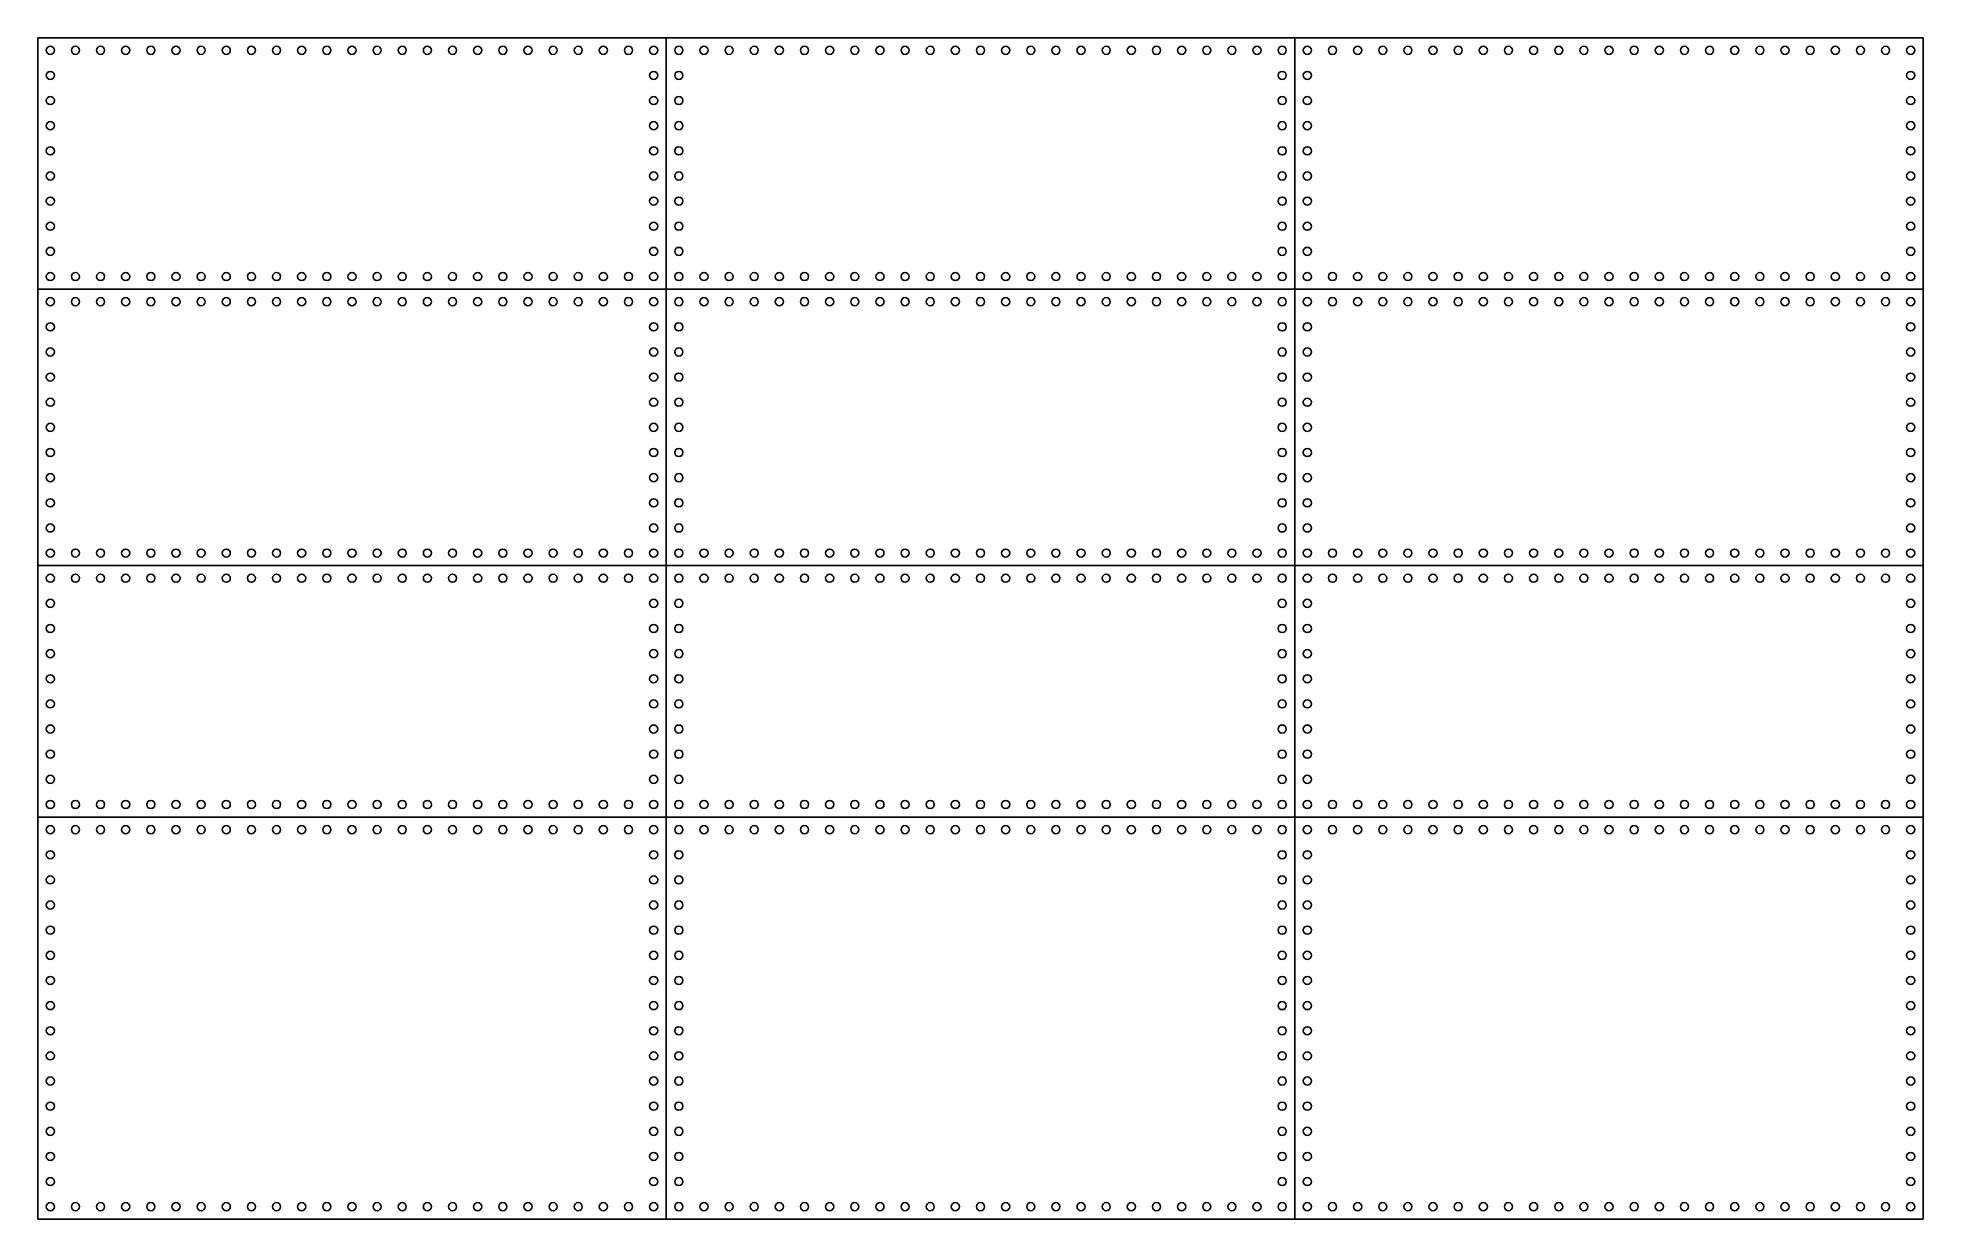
# Model space of a CAD drawing. Header units: metres. Extents: x 0 to 952, y 0 to 597.
import ezdxf

# ---------------------------------------------------------------- set-up
doc = ezdxf.new("R2010")
doc.units = ezdxf.units.M

msp = doc.modelspace()

# ---------------------------------------------------------------- linework, layer by layer
at = {"layer": 'Undeflected', "color": 0}
for p, q in [((317.5, 596.9), (0, 596.9)), ((0, 596.9), (0, 469.9)), ((317.5, 469.9), (317.5, 596.9)), ((635, 596.9), (317.5, 596.9)), ((317.5, 596.9), (317.5, 469.9)), ((635, 469.9), (635, 596.9)), ((952.5, 596.9), (635, 596.9)), ((635, 596.9), (635, 469.9)), ((952.5, 469.9), (952.5, 596.9)), ((317.5, 469.9), (0, 469.9)), ((0, 469.9), (0, 330.2)), ((0, 469.9), (317.5, 469.9)), ((317.5, 330.2), (317.5, 469.9)), ((635, 469.9), (317.5, 469.9)), ((317.5, 469.9), (317.5, 330.2)), ((317.5, 469.9), (635, 469.9)), ((635, 330.2), (635, 469.9)), ((952.5, 469.9), (635, 469.9)), ((635, 469.9), (635, 330.2)), ((635, 469.9), (952.5, 469.9)), ((952.5, 330.2), (952.5, 469.9)), ((317.5, 330.2), (0, 330.2)), ((0, 330.2), (0, 203.2)), ((0, 330.2), (317.5, 330.2)), ((317.5, 203.2), (317.5, 330.2)), ((635, 330.2), (317.5, 330.2)), ((317.5, 330.2), (317.5, 203.2)), ((317.5, 330.2), (635, 330.2)), ((635, 203.2), (635, 330.2)), ((952.5, 330.2), (635, 330.2)), ((635, 330.2), (635, 203.2)), ((635, 330.2), (952.5, 330.2)), ((952.5, 203.2), (952.5, 330.2)), ((317.5, 203.2), (0, 203.2)), ((0, 203.2), (0, 0)), ((0, 203.2), (317.5, 203.2)), ((317.5, 0), (317.5, 203.2)), ((635, 203.2), (317.5, 203.2)), ((317.5, 203.2), (317.5, 0)), ((317.5, 203.2), (635, 203.2)), ((635, 0), (635, 203.2)), ((952.5, 203.2), (635, 203.2)), ((635, 203.2), (635, 0)), ((635, 203.2), (952.5, 203.2)), ((952.5, 0), (952.5, 203.2)), ((0, 0), (317.5, 0)), ((317.5, 0), (635, 0)), ((635, 0), (952.5, 0))]:
    msp.add_line(p, q, dxfattribs=at)
at = {"layer": 'Undeflected', "color": 4}
for centre in [(6.35, 590.55), (19.05, 590.55), (31.75, 590.55), (44.45, 590.55), (57.15, 590.55), (69.85, 590.55), (82.55, 590.55), (95.25, 590.55), (107.95, 590.55), (120.65, 590.55), (133.35, 590.55), (146.05, 590.55), (158.75, 590.55), (171.45, 590.55), (184.15, 590.55), (196.85, 590.55), (209.55, 590.55), (222.25, 590.55), (234.95, 590.55), (247.65, 590.55), (260.35, 590.55), (273.05, 590.55), (285.75, 590.55), (298.45, 590.55), (323.85, 590.55), (336.55, 590.55), (349.25, 590.55), (361.95, 590.55), (374.65, 590.55), (387.35, 590.55), (400.05, 590.55), (412.75, 590.55), (425.45, 590.55), (438.15, 590.55), (450.85, 590.55), (463.55, 590.55), (476.25, 590.55), (488.95, 590.55), (501.65, 590.55), (514.35, 590.55), (527.05, 590.55), (539.75, 590.55), (552.45, 590.55), (565.15, 590.55), (577.85, 590.55), (590.55, 590.55), (603.25, 590.55), (615.95, 590.55), (641.35, 590.55), (654.05, 590.55), (666.75, 590.55), (679.45, 590.55), (692.15, 590.55), (704.85, 590.55), (717.55, 590.55), (730.25, 590.55), (742.95, 590.55), (755.65, 590.55), (768.35, 590.55), (781.05, 590.55), (793.75, 590.55), (806.45, 590.55), (819.15, 590.55), (831.85, 590.55), (844.55, 590.55), (857.25, 590.55), (869.95, 590.55), (882.65, 590.55), (895.35, 590.55), (908.05, 590.55), (920.75, 590.55), (933.45, 590.55), (6.35, 463.55), (19.05, 463.55), (31.75, 463.55), (44.45, 463.55), (57.15, 463.55), (69.85, 463.55), (82.55, 463.55), (95.25, 463.55), (107.95, 463.55), (120.65, 463.55), (133.35, 463.55), (146.05, 463.55), (158.75, 463.55), (171.45, 463.55), (184.15, 463.55), (196.85, 463.55), (209.55, 463.55), (222.25, 463.55), (234.95, 463.55), (247.65, 463.55), (260.35, 463.55), (273.05, 463.55), (285.75, 463.55), (298.45, 463.55), (323.85, 463.55), (336.55, 463.55), (349.25, 463.55), (361.95, 463.55), (374.65, 463.55), (387.35, 463.55), (400.05, 463.55), (412.75, 463.55), (425.45, 463.55), (438.15, 463.55), (450.85, 463.55), (463.55, 463.55), (476.25, 463.55), (488.95, 463.55), (501.65, 463.55), (514.35, 463.55), (527.05, 463.55), (539.75, 463.55), (552.45, 463.55), (565.15, 463.55), (577.85, 463.55), (590.55, 463.55), (603.25, 463.55), (615.95, 463.55), (641.35, 463.55), (654.05, 463.55), (666.75, 463.55), (679.45, 463.55), (692.15, 463.55), (704.85, 463.55), (717.55, 463.55), (730.25, 463.55), (742.95, 463.55), (755.65, 463.55), (768.35, 463.55), (781.05, 463.55), (793.75, 463.55), (806.45, 463.55), (819.15, 463.55), (831.85, 463.55), (844.55, 463.55), (857.25, 463.55), (869.95, 463.55), (882.65, 463.55), (895.35, 463.55), (908.05, 463.55), (920.75, 463.55), (933.45, 463.55), (6.35, 323.85), (19.05, 323.85), (31.75, 323.85), (44.45, 323.85), (57.15, 323.85), (69.85, 323.85), (82.55, 323.85), (95.25, 323.85), (107.95, 323.85), (120.65, 323.85), (133.35, 323.85), (146.05, 323.85), (158.75, 323.85), (171.45, 323.85), (184.15, 323.85), (196.85, 323.85), (209.55, 323.85), (222.25, 323.85), (234.95, 323.85), (247.65, 323.85), (260.35, 323.85), (273.05, 323.85), (285.75, 323.85), (298.45, 323.85), (323.85, 323.85), (336.55, 323.85), (349.25, 323.85), (361.95, 323.85), (374.65, 323.85), (387.35, 323.85), (400.05, 323.85), (412.75, 323.85), (425.45, 323.85), (438.15, 323.85), (450.85, 323.85), (463.55, 323.85), (476.25, 323.85), (488.95, 323.85), (501.65, 323.85), (514.35, 323.85), (527.05, 323.85), (539.75, 323.85), (552.45, 323.85), (565.15, 323.85), (577.85, 323.85), (590.55, 323.85), (603.25, 323.85), (615.95, 323.85), (641.35, 323.85), (654.05, 323.85), (666.75, 323.85), (679.45, 323.85), (692.15, 323.85), (704.85, 323.85), (717.55, 323.85), (730.25, 323.85), (742.95, 323.85), (755.65, 323.85), (768.35, 323.85), (781.05, 323.85), (793.75, 323.85), (806.45, 323.85), (819.15, 323.85), (831.85, 323.85), (844.55, 323.85), (857.25, 323.85), (869.95, 323.85), (882.65, 323.85), (895.35, 323.85), (908.05, 323.85), (920.75, 323.85), (933.45, 323.85), (6.35, 196.85), (19.05, 196.85), (31.75, 196.85), (44.45, 196.85), (57.15, 196.85), (69.85, 196.85), (82.55, 196.85), (95.25, 196.85), (107.95, 196.85), (120.65, 196.85), (133.35, 196.85), (146.05, 196.85), (158.75, 196.85), (171.45, 196.85), (184.15, 196.85), (196.85, 196.85), (209.55, 196.85), (222.25, 196.85), (234.95, 196.85), (247.65, 196.85), (260.35, 196.85), (273.05, 196.85), (285.75, 196.85), (298.45, 196.85), (323.85, 196.85), (336.55, 196.85), (349.25, 196.85), (361.95, 196.85), (374.65, 196.85), (387.35, 196.85), (400.05, 196.85), (412.75, 196.85), (425.45, 196.85), (438.15, 196.85), (450.85, 196.85), (463.55, 196.85), (476.25, 196.85), (488.95, 196.85), (501.65, 196.85), (514.35, 196.85), (527.05, 196.85), (539.75, 196.85), (552.45, 196.85), (565.15, 196.85), (577.85, 196.85), (590.55, 196.85), (603.25, 196.85), (615.95, 196.85), (641.35, 196.85), (654.05, 196.85), (666.75, 196.85), (679.45, 196.85), (692.15, 196.85), (704.85, 196.85), (717.55, 196.85), (730.25, 196.85), (742.95, 196.85), (755.65, 196.85), (768.35, 196.85), (781.05, 196.85), (793.75, 196.85), (806.45, 196.85), (819.15, 196.85), (831.85, 196.85), (844.55, 196.85), (857.25, 196.85), (869.95, 196.85), (882.65, 196.85), (895.35, 196.85), (908.05, 196.85), (920.75, 196.85), (933.45, 196.85)]:
    msp.add_circle(centre, 2.05, dxfattribs=at)
at = {"layer": 'Undeflected', "color": 0}
for centre in [(311.15, 590.55), (628.65, 590.55), (946.15, 590.55), (311.15, 577.85), (628.65, 577.85), (946.15, 577.85), (311.15, 565.15), (628.65, 565.15), (946.15, 565.15), (311.15, 552.45), (628.65, 552.45), (946.15, 552.45), (311.15, 539.75), (628.65, 539.75), (946.15, 539.75), (311.15, 527.05), (628.65, 527.05), (946.15, 527.05), (311.15, 514.35), (628.65, 514.35), (946.15, 514.35), (311.15, 501.65), (628.65, 501.65), (946.15, 501.65), (311.15, 488.95), (628.65, 488.95), (946.15, 488.95), (6.35, 476.25), (19.05, 476.25), (31.75, 476.25), (44.45, 476.25), (57.15, 476.25), (69.85, 476.25), (82.55, 476.25), (95.25, 476.25), (107.95, 476.25), (120.65, 476.25), (133.35, 476.25), (146.05, 476.25), (158.75, 476.25), (171.45, 476.25), (184.15, 476.25), (196.85, 476.25), (209.55, 476.25), (222.25, 476.25), (234.95, 476.25), (247.65, 476.25), (260.35, 476.25), (273.05, 476.25), (285.75, 476.25), (298.45, 476.25), (311.15, 476.25), (323.85, 476.25), (336.55, 476.25), (349.25, 476.25), (361.95, 476.25), (374.65, 476.25), (387.35, 476.25), (400.05, 476.25), (412.75, 476.25), (425.45, 476.25), (438.15, 476.25), (450.85, 476.25), (463.55, 476.25), (476.25, 476.25), (488.95, 476.25), (501.65, 476.25), (514.35, 476.25), (527.05, 476.25), (539.75, 476.25), (552.45, 476.25), (565.15, 476.25), (577.85, 476.25), (590.55, 476.25), (603.25, 476.25), (615.95, 476.25), (628.65, 476.25), (641.35, 476.25), (654.05, 476.25), (666.75, 476.25), (679.45, 476.25), (692.15, 476.25), (704.85, 476.25), (717.55, 476.25), (730.25, 476.25), (742.95, 476.25), (755.65, 476.25), (768.35, 476.25), (781.05, 476.25), (793.75, 476.25), (806.45, 476.25), (819.15, 476.25), (831.85, 476.25), (844.55, 476.25), (857.25, 476.25), (869.95, 476.25), (882.65, 476.25), (895.35, 476.25), (908.05, 476.25), (920.75, 476.25), (933.45, 476.25), (946.15, 476.25), (311.15, 463.55), (628.65, 463.55), (946.15, 463.55), (311.15, 450.85), (628.65, 450.85), (946.15, 450.85), (311.15, 438.15), (628.65, 438.15), (946.15, 438.15), (311.15, 425.45), (628.65, 425.45), (946.15, 425.45), (311.15, 412.75), (628.65, 412.75), (946.15, 412.75), (311.15, 400.05), (628.65, 400.05), (946.15, 400.05), (311.15, 387.35), (628.65, 387.35), (946.15, 387.35), (311.15, 374.65), (628.65, 374.65), (946.15, 374.65), (311.15, 361.95), (628.65, 361.95), (946.15, 361.95), (311.15, 349.25), (628.65, 349.25), (946.15, 349.25), (6.35, 336.55), (19.05, 336.55), (31.75, 336.55), (44.45, 336.55), (57.15, 336.55), (69.85, 336.55), (82.55, 336.55), (95.25, 336.55), (107.95, 336.55), (120.65, 336.55), (133.35, 336.55), (146.05, 336.55), (158.75, 336.55), (171.45, 336.55), (184.15, 336.55), (196.85, 336.55), (209.55, 336.55), (222.25, 336.55), (234.95, 336.55), (247.65, 336.55), (260.35, 336.55), (273.05, 336.55), (285.75, 336.55), (298.45, 336.55), (311.15, 336.55), (323.85, 336.55), (336.55, 336.55), (349.25, 336.55), (361.95, 336.55), (374.65, 336.55), (387.35, 336.55), (400.05, 336.55), (412.75, 336.55), (425.45, 336.55), (438.15, 336.55), (450.85, 336.55), (463.55, 336.55), (476.25, 336.55), (488.95, 336.55), (501.65, 336.55), (514.35, 336.55), (527.05, 336.55), (539.75, 336.55), (552.45, 336.55), (565.15, 336.55), (577.85, 336.55), (590.55, 336.55), (603.25, 336.55), (615.95, 336.55), (628.65, 336.55), (641.35, 336.55), (654.05, 336.55), (666.75, 336.55), (679.45, 336.55), (692.15, 336.55), (704.85, 336.55), (717.55, 336.55), (730.25, 336.55), (742.95, 336.55), (755.65, 336.55), (768.35, 336.55), (781.05, 336.55), (793.75, 336.55), (806.45, 336.55), (819.15, 336.55), (831.85, 336.55), (844.55, 336.55), (857.25, 336.55), (869.95, 336.55), (882.65, 336.55), (895.35, 336.55), (908.05, 336.55), (920.75, 336.55), (933.45, 336.55), (946.15, 336.55), (311.15, 323.85), (628.65, 323.85), (946.15, 323.85), (311.15, 311.15), (628.65, 311.15), (946.15, 311.15), (311.15, 298.45), (628.65, 298.45), (946.15, 298.45), (311.15, 285.75), (628.65, 285.75), (946.15, 285.75), (311.15, 273.05), (628.65, 273.05), (946.15, 273.05), (311.15, 260.35), (628.65, 260.35), (946.15, 260.35), (311.15, 247.65), (628.65, 247.65), (946.15, 247.65), (311.15, 234.95), (628.65, 234.95), (946.15, 234.95), (311.15, 222.25), (628.65, 222.25), (946.15, 222.25), (6.35, 209.55), (19.05, 209.55), (31.75, 209.55), (44.45, 209.55), (57.15, 209.55), (69.85, 209.55), (82.55, 209.55), (95.25, 209.55), (107.95, 209.55), (120.65, 209.55), (133.35, 209.55), (146.05, 209.55), (158.75, 209.55), (171.45, 209.55), (184.15, 209.55), (196.85, 209.55), (209.55, 209.55), (222.25, 209.55), (234.95, 209.55), (247.65, 209.55), (260.35, 209.55), (273.05, 209.55), (285.75, 209.55), (298.45, 209.55), (311.15, 209.55), (323.85, 209.55), (336.55, 209.55), (349.25, 209.55), (361.95, 209.55), (374.65, 209.55), (387.35, 209.55), (400.05, 209.55), (412.75, 209.55), (425.45, 209.55), (438.15, 209.55), (450.85, 209.55), (463.55, 209.55), (476.25, 209.55), (488.95, 209.55), (501.65, 209.55), (514.35, 209.55), (527.05, 209.55), (539.75, 209.55), (552.45, 209.55), (565.15, 209.55), (577.85, 209.55), (590.55, 209.55), (603.25, 209.55), (615.95, 209.55), (628.65, 209.55), (641.35, 209.55), (654.05, 209.55), (666.75, 209.55), (679.45, 209.55), (692.15, 209.55), (704.85, 209.55), (717.55, 209.55), (730.25, 209.55), (742.95, 209.55), (755.65, 209.55), (768.35, 209.55), (781.05, 209.55), (793.75, 209.55), (806.45, 209.55), (819.15, 209.55), (831.85, 209.55), (844.55, 209.55), (857.25, 209.55), (869.95, 209.55), (882.65, 209.55), (895.35, 209.55), (908.05, 209.55), (920.75, 209.55), (933.45, 209.55), (946.15, 209.55), (311.15, 196.85), (628.65, 196.85), (946.15, 196.85), (311.15, 184.15), (628.65, 184.15), (946.15, 184.15), (311.15, 171.45), (628.65, 171.45), (946.15, 171.45), (311.15, 158.75), (628.65, 158.75), (946.15, 158.75), (311.15, 146.05), (628.65, 146.05), (946.15, 146.05), (311.15, 133.35), (628.65, 133.35), (946.15, 133.35), (311.15, 120.65), (628.65, 120.65), (946.15, 120.65), (311.15, 107.95), (628.65, 107.95), (946.15, 107.95), (311.15, 95.25), (628.65, 95.25), (946.15, 95.25), (311.15, 82.55), (628.65, 82.55), (946.15, 82.55), (311.15, 69.85), (628.65, 69.85), (946.15, 69.85), (311.15, 57.15), (628.65, 57.15), (946.15, 57.15), (311.15, 44.45), (628.65, 44.45), (946.15, 44.45), (311.15, 31.75), (628.65, 31.75), (946.15, 31.75), (311.15, 19.05), (628.65, 19.05), (946.15, 19.05), (6.35, 6.35), (19.05, 6.35), (31.75, 6.35), (44.45, 6.35), (57.15, 6.35), (69.85, 6.35), (82.55, 6.35), (95.25, 6.35), (107.95, 6.35), (120.65, 6.35), (133.35, 6.35), (146.05, 6.35), (158.75, 6.35), (171.45, 6.35), (184.15, 6.35), (196.85, 6.35), (209.55, 6.35), (222.25, 6.35), (234.95, 6.35), (247.65, 6.35), (260.35, 6.35), (273.05, 6.35), (285.75, 6.35), (298.45, 6.35), (311.15, 6.35), (323.85, 6.35), (336.55, 6.35), (349.25, 6.35), (361.95, 6.35), (374.65, 6.35), (387.35, 6.35), (400.05, 6.35), (412.75, 6.35), (425.45, 6.35), (438.15, 6.35), (450.85, 6.35), (463.55, 6.35), (476.25, 6.35), (488.95, 6.35), (501.65, 6.35), (514.35, 6.35), (527.05, 6.35), (539.75, 6.35), (552.45, 6.35), (565.15, 6.35), (577.85, 6.35), (590.55, 6.35), (603.25, 6.35), (615.95, 6.35), (628.65, 6.35), (641.35, 6.35), (654.05, 6.35), (666.75, 6.35), (679.45, 6.35), (692.15, 6.35), (704.85, 6.35), (717.55, 6.35), (730.25, 6.35), (742.95, 6.35), (755.65, 6.35), (768.35, 6.35), (781.05, 6.35), (793.75, 6.35), (806.45, 6.35), (819.15, 6.35), (831.85, 6.35), (844.55, 6.35), (857.25, 6.35), (869.95, 6.35), (882.65, 6.35), (895.35, 6.35), (908.05, 6.35), (920.75, 6.35), (933.45, 6.35), (946.15, 6.35)]:
    msp.add_circle(centre, 2.05, dxfattribs=at)
at = {"layer": 'Undeflected', "color": 5}
for centre in [(6.35, 577.85), (323.85, 577.85), (641.35, 577.85), (6.35, 565.15), (323.85, 565.15), (641.35, 565.15), (6.35, 552.45), (323.85, 552.45), (641.35, 552.45), (6.35, 539.75), (323.85, 539.75), (641.35, 539.75), (6.35, 527.05), (323.85, 527.05), (641.35, 527.05), (6.35, 514.35), (323.85, 514.35), (641.35, 514.35), (6.35, 501.65), (323.85, 501.65), (641.35, 501.65), (6.35, 488.95), (323.85, 488.95), (641.35, 488.95), (6.35, 450.85), (323.85, 450.85), (641.35, 450.85), (6.35, 438.15), (323.85, 438.15), (641.35, 438.15), (6.35, 425.45), (323.85, 425.45), (641.35, 425.45), (6.35, 412.75), (323.85, 412.75), (641.35, 412.75), (6.35, 400.05), (323.85, 400.05), (641.35, 400.05), (6.35, 387.35), (323.85, 387.35), (641.35, 387.35), (6.35, 374.65), (323.85, 374.65), (641.35, 374.65), (6.35, 361.95), (323.85, 361.95), (641.35, 361.95), (6.35, 349.25), (323.85, 349.25), (641.35, 349.25), (6.35, 311.15), (323.85, 311.15), (641.35, 311.15), (6.35, 298.45), (323.85, 298.45), (641.35, 298.45), (6.35, 285.75), (323.85, 285.75), (641.35, 285.75), (6.35, 273.05), (323.85, 273.05), (641.35, 273.05), (6.35, 260.35), (323.85, 260.35), (641.35, 260.35), (6.35, 247.65), (323.85, 247.65), (641.35, 247.65), (6.35, 234.95), (323.85, 234.95), (641.35, 234.95), (6.35, 222.25), (323.85, 222.25), (641.35, 222.25), (6.35, 184.15), (323.85, 184.15), (641.35, 184.15), (6.35, 171.45), (323.85, 171.45), (641.35, 171.45), (6.35, 158.75), (323.85, 158.75), (641.35, 158.75), (6.35, 146.05), (323.85, 146.05), (641.35, 146.05), (6.35, 133.35), (323.85, 133.35), (641.35, 133.35), (6.35, 120.65), (323.85, 120.65), (641.35, 120.65), (6.35, 107.95), (323.85, 107.95), (641.35, 107.95), (6.35, 95.25), (323.85, 95.25), (641.35, 95.25), (6.35, 82.55), (323.85, 82.55), (641.35, 82.55), (6.35, 69.85), (323.85, 69.85), (641.35, 69.85), (6.35, 57.15), (323.85, 57.15), (641.35, 57.15), (6.35, 44.45), (323.85, 44.45), (641.35, 44.45), (6.35, 31.75), (323.85, 31.75), (641.35, 31.75), (6.35, 19.05), (323.85, 19.05), (641.35, 19.05)]:
    msp.add_circle(centre, 2.05, dxfattribs=at)

doc.saveas('drawing.dxf')
